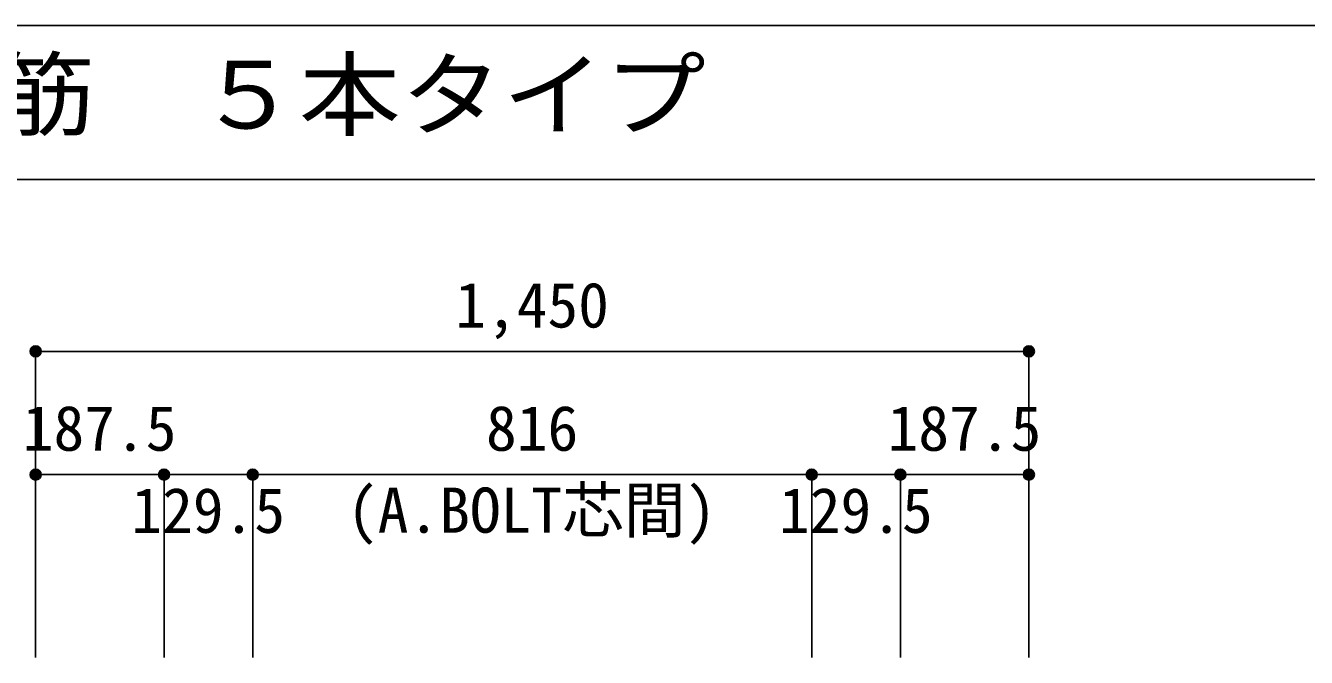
# Model space of a CAD drawing. Units: millimetres at full size, sheet at 1:30. Extents: x -5973 to 5954, y -4195 to 4201.
# Drawn here: x -5035 to -3166, y 3278 to 4201 of the extents above; entities that cross this region are included whole.
import ezdxf
from ezdxf.enums import TextEntityAlignment as Align

# ---------------------------------------------------------------- set-up
doc = ezdxf.new("R2010")
doc.units = ezdxf.units.MM
doc.header["$LTSCALE"] = 30
doc.header["$PDMODE"] = 32
doc.header["$PDSIZE"] = 15
for name, color, linetype in [('0-7_文字', 4, 'Continuous'), ('0-D_寸法', 4, 'Continuous'), ('6-7_文字', 7, 'Continuous'), ('F-0_枠', 6, 'Continuous')]:
    doc.layers.add(name, color=color, linetype=linetype)
doc.styles.add('ＭＳ ゴシック', font='')
doc.styles.get('ＭＳ ゴシック').set_extended_font_data('MS Gothic')

msp = doc.modelspace()

# ---------------------------------------------------------------- linework, layer by layer
at = {"layer": '0-D_寸法'}
for p, q in [((-5020.8, 3725.34), (-5020.8, 3545.34)), ((-5020.8, 3725.34), (-3570.8, 3725.34)), ((-3570.8, 3725.34), (-3570.8, 3545.34)), ((-5020.8, 3545.34), (-5020.8, 3278.3)), ((-5020.8, 3545.34), (-5020.8, 3278.3)), ((-4833.3, 3545.34), (-5020.8, 3545.34)), ((-4703.8, 3545.34), (-4833.3, 3545.34)), ((-4833.3, 3545.34), (-4833.3, 3278.3)), ((-3887.8, 3545.34), (-4703.8, 3545.34)), ((-4703.8, 3545.34), (-4703.8, 3278.3)), ((-3758.3, 3545.34), (-3887.8, 3545.34)), ((-3887.8, 3545.34), (-3887.8, 3278.3)), ((-3758.3, 3545.34), (-3758.3, 3278.3)), ((-3570.8, 3545.34), (-3758.3, 3545.34)), ((-3570.8, 3545.34), (-3570.8, 3278.3))]:
    msp.add_line(p, q, dxfattribs=at)
for centre, radius in [((-5020.8, 3725.34), 8), ((-5020.8, 3725.34), 7.2), ((-5020.8, 3725.34), 6.4), ((-5020.8, 3725.34), 5.6), ((-5020.8, 3725.34), 4.8), ((-5020.8, 3725.34), 4), ((-5020.8, 3725.34), 3.2), ((-5020.8, 3725.34), 2.4), ((-5020.8, 3725.34), 1.6), ((-5020.8, 3725.34), 0.8), ((-3570.8, 3725.34), 8), ((-3570.8, 3725.34), 7.2), ((-3570.8, 3725.34), 6.4), ((-3570.8, 3725.34), 5.6), ((-3570.8, 3725.34), 4.8), ((-3570.8, 3725.34), 4), ((-3570.8, 3725.34), 3.2), ((-3570.8, 3725.34), 2.4), ((-3570.8, 3725.34), 1.6), ((-3570.8, 3725.34), 0.8), ((-5020.8, 3545.34), 8), ((-4833.3, 3545.34), 8), ((-4703.8, 3545.34), 8), ((-3887.8, 3545.34), 8), ((-3758.3, 3545.34), 8), ((-3570.8, 3545.34), 8), ((-5020.8, 3545.34), 7.2), ((-5020.8, 3545.34), 6.4), ((-5020.8, 3545.34), 5.6), ((-5020.8, 3545.34), 4.8), ((-5020.8, 3545.34), 4), ((-5020.8, 3545.34), 3.2), ((-5020.8, 3545.34), 2.4), ((-5020.8, 3545.34), 1.6), ((-5020.8, 3545.34), 0.8), ((-4833.3, 3545.34), 7.2), ((-4833.3, 3545.34), 6.4), ((-4833.3, 3545.34), 5.6), ((-4833.3, 3545.34), 4.8), ((-4833.3, 3545.34), 4), ((-4833.3, 3545.34), 3.2), ((-4833.3, 3545.34), 2.4), ((-4833.3, 3545.34), 1.6), ((-4833.3, 3545.34), 0.8), ((-4703.8, 3545.34), 7.2), ((-4703.8, 3545.34), 6.4), ((-4703.8, 3545.34), 5.6), ((-4703.8, 3545.34), 4.8), ((-4703.8, 3545.34), 4), ((-4703.8, 3545.34), 3.2), ((-4703.8, 3545.34), 2.4), ((-4703.8, 3545.34), 1.6), ((-4703.8, 3545.34), 0.8), ((-3887.8, 3545.34), 7.2), ((-3887.8, 3545.34), 6.4), ((-3887.8, 3545.34), 5.6), ((-3887.8, 3545.34), 4.8), ((-3887.8, 3545.34), 4), ((-3887.8, 3545.34), 3.2), ((-3887.8, 3545.34), 2.4), ((-3887.8, 3545.34), 1.6), ((-3887.8, 3545.34), 0.8), ((-3758.3, 3545.34), 7.2), ((-3758.3, 3545.34), 6.4), ((-3758.3, 3545.34), 5.6), ((-3758.3, 3545.34), 4.8), ((-3758.3, 3545.34), 4), ((-3758.3, 3545.34), 3.2), ((-3758.3, 3545.34), 2.4), ((-3758.3, 3545.34), 1.6), ((-3758.3, 3545.34), 0.8), ((-3570.8, 3545.34), 7.2), ((-3570.8, 3545.34), 6.4), ((-3570.8, 3545.34), 5.6), ((-3570.8, 3545.34), 4.8), ((-3570.8, 3545.34), 4), ((-3570.8, 3545.34), 3.2), ((-3570.8, 3545.34), 2.4), ((-3570.8, 3545.34), 1.6), ((-3570.8, 3545.34), 0.8)]:
    msp.add_circle(centre, radius, dxfattribs=at)
at = {"layer": '0-D_寸法', "color": 7}
for p in [(-5020.8, 3725.34), (-5020.8, 3725.34), (-3570.8, 3725.34), (-5020.8, 3545.34), (-5020.8, 3545.34), (-4833.3, 3545.34), (-4833.3, 3545.34), (-4703.8, 3545.34), (-4703.8, 3545.34), (-3887.8, 3545.34), (-3887.8, 3545.34), (-3758.3, 3545.34), (-3758.3, 3545.34), (-3570.8, 3545.34), (-3570.8, 3545.34)]:
    msp.add_point(p, dxfattribs=at)
at = {"layer": 'F-0_枠'}
msp.add_line((-5972.88, 4201.15), (5954.1, 4201.15), dxfattribs=at)
at = {"layer": 'F-0_枠', "color": 2}
msp.add_line((-5972.88, 3976.15), (3723.6, 3976.15), dxfattribs=at)

# ---------------------------------------------------------------- texts
at = {"layer": '0-7_文字', "style": 'ＭＳ ゴシック'}
msp.add_text('(A.BOLT芯間)', height=65.98, dxfattribs=at).set_placement((-4566.31, 3440.58), align=Align.BOTTOM_LEFT)
at = {"layer": '0-D_寸法', "style": 'ＭＳ ゴシック'}
for s, p in [('1,450', (-4408.3, 3740.34)), ('187.5', (-5039.55, 3560.34)), ('816', (-4363.3, 3560.34)), ('187.5', (-3777.05, 3560.34)), ('129.5', (-4881.05, 3440.34)), ('129.5', (-3935.55, 3440.34))]:
    msp.add_text(s, height=65.98, dxfattribs=at).set_placement(p, align=Align.BOTTOM_LEFT)
at = {"layer": '6-7_文字', "color": 2, "style": 'ＭＳ ゴシック', "width": 1.1}
msp.add_text('\u3000\u3000基礎梁主筋\u3000５本タイプ', height=98.97, dxfattribs=at).set_placement((-5972.88, 4021.15), align=Align.BOTTOM_LEFT)

doc.saveas('drawing.dxf')
